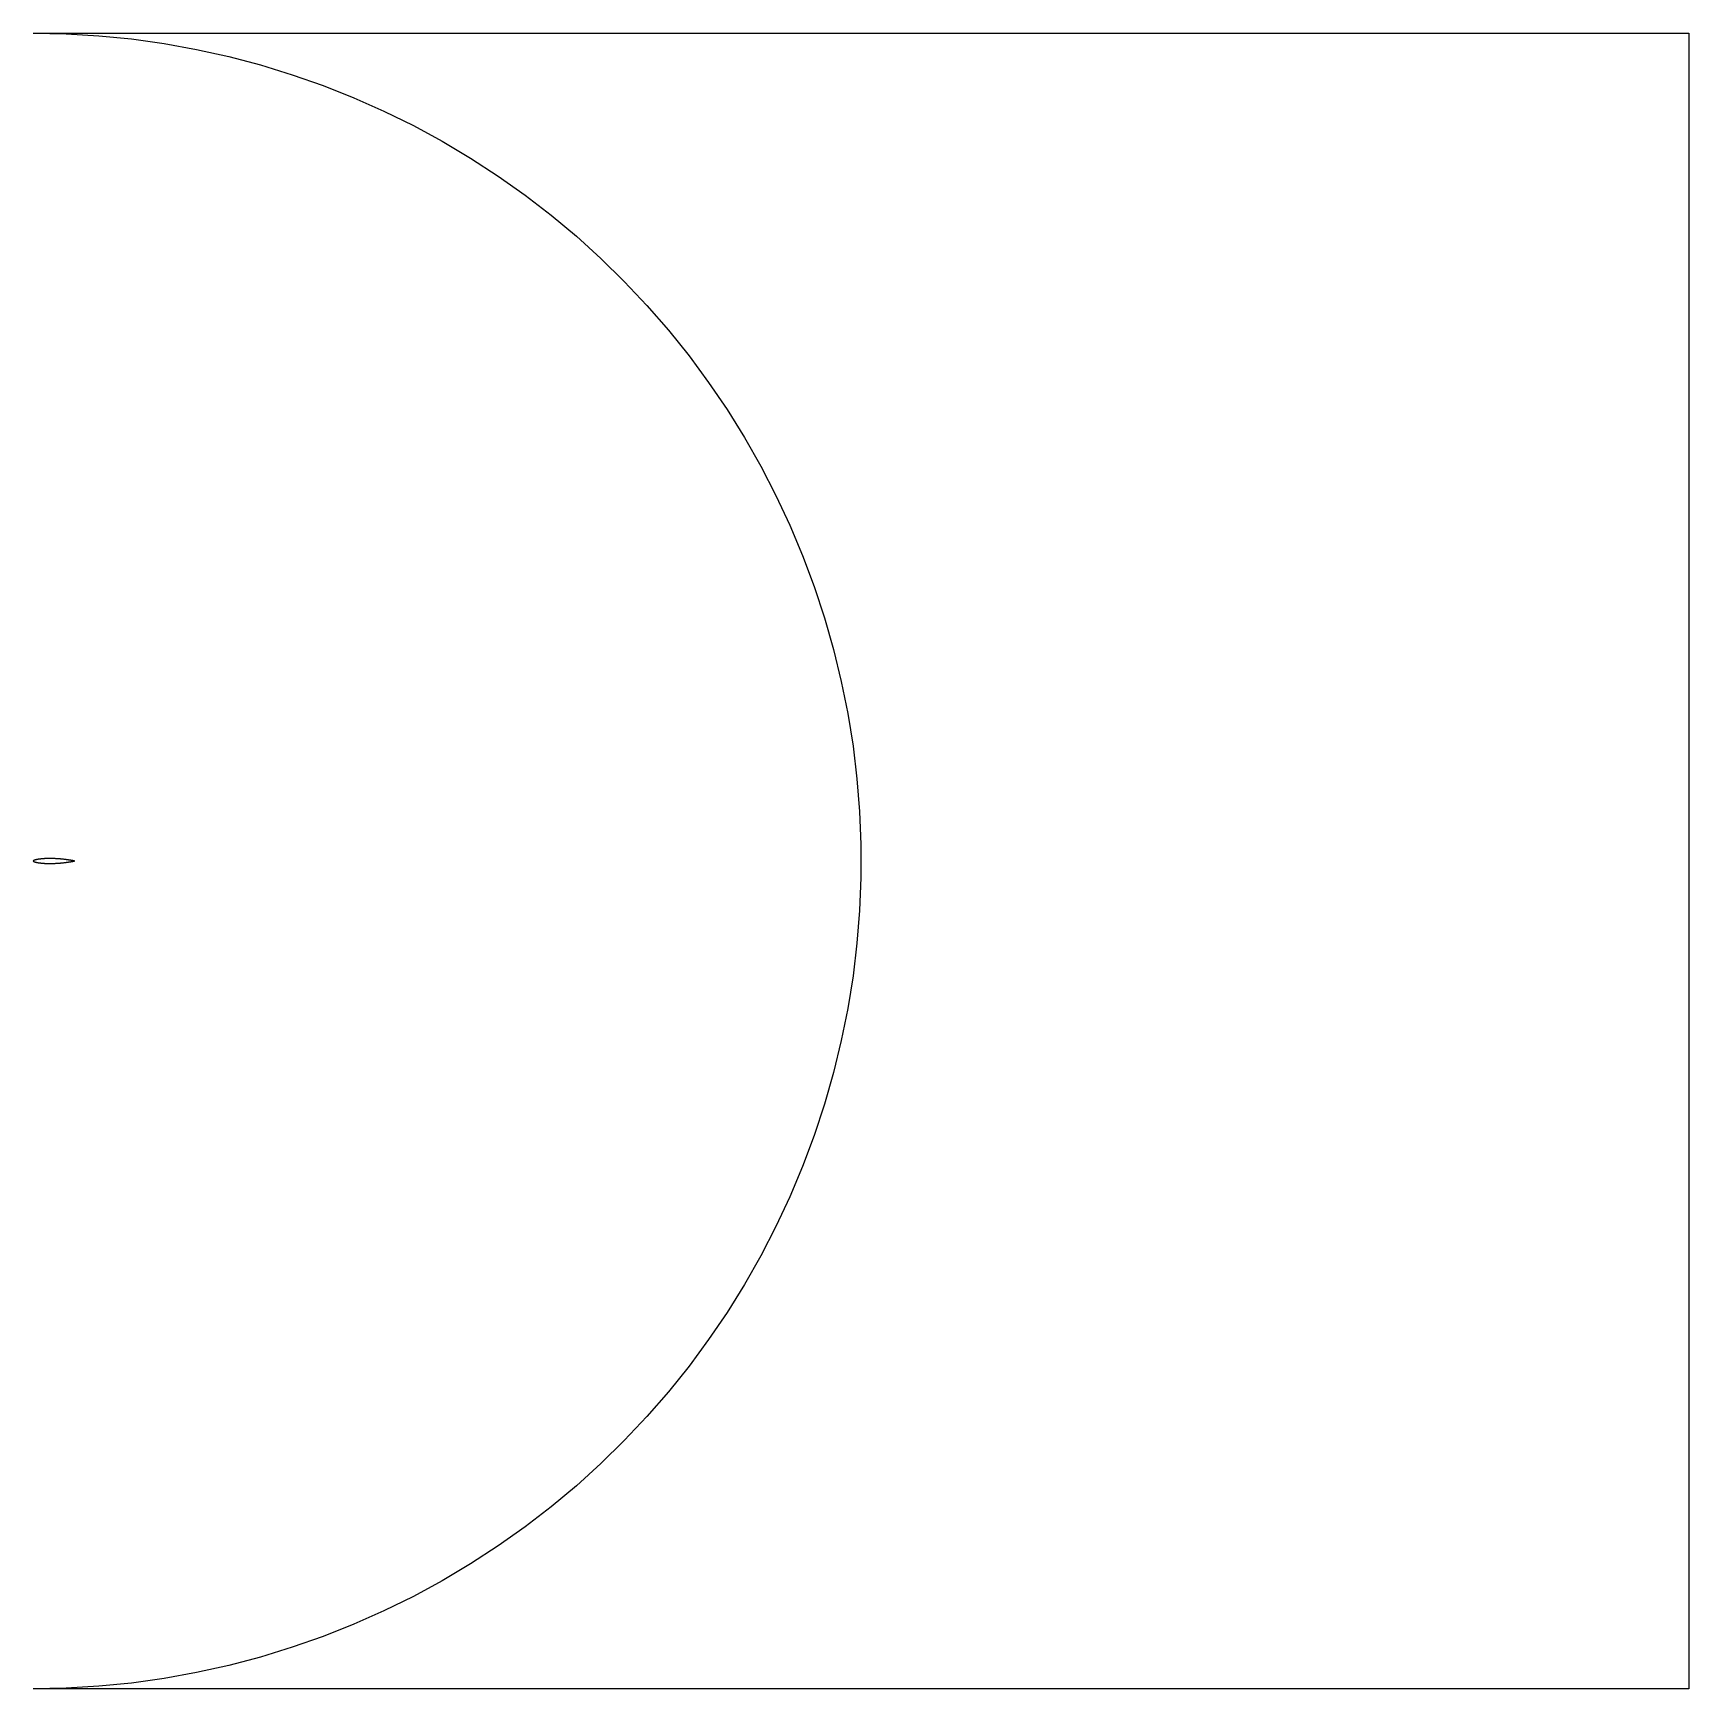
# Model space of a CAD drawing. Header units: metres. Extents: x 0 to 40, y -20 to 20.
import ezdxf

# ---------------------------------------------------------------- set-up
doc = ezdxf.new("R2010")
doc.units = ezdxf.units.M
for name, color, linetype in [('airfoil', 7, 'Continuous'), ('bottom', 7, 'Continuous'), ('inlet', 7, 'Continuous'), ('outlet', 7, 'Continuous'), ('top', 7, 'Continuous')]:
    doc.layers.add(name, color=color, linetype=linetype)

msp = doc.modelspace()

# ---------------------------------------------------------------- linework, layer by layer
at = {"layer": 'airfoil'}
msp.add_lwpolyline([(1, 0), (1, 0), (1, 0), (0.999, 0), (0.998, 0), (0.997, 0.001), (0.996, 0.001), (0.995, 0.001), (0.993, 0.002), (0.991, 0.002), (0.989, 0.002), (0.987, 0.003), (0.984, 0.004), (0.982, 0.004), (0.979, 0.005), (0.975, 0.005), (0.972, 0.006), (0.969, 0.007), (0.965, 0.007), (0.961, 0.008), (0.957, 0.009), (0.952, 0.01), (0.948, 0.011), (0.943, 0.012), (0.938, 0.012), (0.933, 0.013), (0.927, 0.014), (0.922, 0.015), (0.916, 0.016), (0.91, 0.017), (0.904, 0.018), (0.897, 0.019), (0.891, 0.02), (0.884, 0.021), (0.877, 0.022), (0.87, 0.023), (0.863, 0.024), (0.856, 0.025), (0.848, 0.027), (0.841, 0.028), (0.833, 0.029), (0.825, 0.03), (0.817, 0.031), (0.808, 0.032), (0.8, 0.033), (0.791, 0.034), (0.783, 0.035), (0.774, 0.037), (0.765, 0.038), (0.756, 0.039), (0.747, 0.04), (0.737, 0.041), (0.728, 0.042), (0.719, 0.043), (0.709, 0.044), (0.699, 0.045), (0.689, 0.046), (0.68, 0.047), (0.67, 0.048), (0.66, 0.049), (0.649, 0.049), (0.639, 0.05), (0.629, 0.051), (0.619, 0.052), (0.608, 0.053), (0.598, 0.053), (0.587, 0.054), (0.577, 0.055), (0.566, 0.055), (0.556, 0.056), (0.545, 0.056), (0.535, 0.057), (0.524, 0.057), (0.513, 0.058), (0.503, 0.058), (0.492, 0.059), (0.481, 0.059), (0.471, 0.059), (0.46, 0.059), (0.449, 0.06), (0.439, 0.06), (0.428, 0.06), (0.417, 0.06), (0.407, 0.06), (0.396, 0.06), (0.386, 0.06), (0.376, 0.06), (0.365, 0.06), (0.355, 0.06), (0.345, 0.059), (0.335, 0.059), (0.324, 0.059), (0.314, 0.059), (0.305, 0.058), (0.295, 0.058), (0.285, 0.057), (0.275, 0.057), (0.266, 0.056), (0.256, 0.056), (0.247, 0.055), (0.238, 0.054), (0.229, 0.054), (0.22, 0.053), (0.211, 0.052), (0.202, 0.051), (0.194, 0.05), (0.185, 0.049), (0.177, 0.048), (0.169, 0.047), (0.161, 0.046), (0.153, 0.045), (0.145, 0.044), (0.138, 0.043), (0.13, 0.042), (0.123, 0.041), (0.116, 0.04), (0.109, 0.038), (0.103, 0.037), (0.096, 0.036), (0.09, 0.035), (0.084, 0.033), (0.078, 0.032), (0.072, 0.031), (0.067, 0.029), (0.062, 0.028), (0.056, 0.027), (0.052, 0.025), (0.047, 0.024), (0.042, 0.023), (0.038, 0.021), (0.034, 0.02), (0.03, 0.019), (0.027, 0.017), (0.023, 0.016), (0.02, 0.015), (0.017, 0.014), (0.014, 0.012), (0.012, 0.011), (0.01, 0.01), (0.008, 0.008), (0.006, 0.007), (0.005, 0.006), (0.004, 0.005), (0.003, 0.003), (0.002, 0.002), (0.001, 0.002), (0.001, 0.001), (0, 0), (0, 0), (0, 0), (0, 0), (0, 0), (0.001, -0.001), (0.001, -0.002), (0.002, -0.002), (0.003, -0.003), (0.004, -0.005), (0.005, -0.006), (0.006, -0.007), (0.008, -0.008), (0.01, -0.01), (0.012, -0.011), (0.014, -0.012), (0.017, -0.014), (0.02, -0.015), (0.023, -0.016), (0.027, -0.017), (0.03, -0.019), (0.034, -0.02), (0.038, -0.021), (0.042, -0.023), (0.047, -0.024), (0.052, -0.025), (0.056, -0.027), (0.062, -0.028), (0.067, -0.029), (0.072, -0.031), (0.078, -0.032), (0.084, -0.033), (0.09, -0.035), (0.096, -0.036), (0.103, -0.037), (0.109, -0.038), (0.116, -0.04), (0.123, -0.041), (0.13, -0.042), (0.138, -0.043), (0.145, -0.044), (0.153, -0.045), (0.161, -0.046), (0.169, -0.047), (0.177, -0.048), (0.185, -0.049), (0.194, -0.05), (0.202, -0.051), (0.211, -0.052), (0.22, -0.053), (0.229, -0.054), (0.238, -0.054), (0.247, -0.055), (0.256, -0.056), (0.266, -0.056), (0.275, -0.057), (0.285, -0.057), (0.295, -0.058), (0.305, -0.058), (0.314, -0.059), (0.324, -0.059), (0.335, -0.059), (0.345, -0.059), (0.355, -0.06), (0.365, -0.06), (0.376, -0.06), (0.386, -0.06), (0.396, -0.06), (0.407, -0.06), (0.417, -0.06), (0.428, -0.06), (0.439, -0.06), (0.449, -0.06), (0.46, -0.059), (0.471, -0.059), (0.481, -0.059), (0.492, -0.059), (0.503, -0.058), (0.513, -0.058), (0.524, -0.057), (0.535, -0.057), (0.545, -0.056), (0.556, -0.056), (0.566, -0.055), (0.577, -0.055), (0.587, -0.054), (0.598, -0.053), (0.608, -0.053), (0.619, -0.052), (0.629, -0.051), (0.639, -0.05), (0.649, -0.049), (0.66, -0.049), (0.67, -0.048), (0.68, -0.047), (0.689, -0.046), (0.699, -0.045), (0.709, -0.044), (0.719, -0.043), (0.728, -0.042), (0.737, -0.041), (0.747, -0.04), (0.756, -0.039), (0.765, -0.038), (0.774, -0.037), (0.783, -0.035), (0.791, -0.034), (0.8, -0.033), (0.808, -0.032), (0.817, -0.031), (0.825, -0.03), (0.833, -0.029), (0.841, -0.028), (0.848, -0.027), (0.856, -0.025), (0.863, -0.024), (0.87, -0.023), (0.877, -0.022), (0.884, -0.021), (0.891, -0.02), (0.897, -0.019), (0.904, -0.018), (0.91, -0.017), (0.916, -0.016), (0.922, -0.015), (0.927, -0.014), (0.933, -0.013), (0.938, -0.012), (0.943, -0.012), (0.948, -0.011), (0.952, -0.01), (0.957, -0.009), (0.961, -0.008), (0.965, -0.007), (0.969, -0.007), (0.972, -0.006), (0.975, -0.005), (0.979, -0.005), (0.982, -0.004), (0.984, -0.004), (0.987, -0.003), (0.989, -0.002), (0.991, -0.002), (0.993, -0.002), (0.995, -0.001), (0.996, -0.001), (0.997, -0.001), (0.998, 0), (0.999, 0), (1, 0), (1, 0), (1, 0)], close=True, dxfattribs=at)
at = {"layer": 'bottom'}
msp.add_lwpolyline([(40, -20), (0, -20)], dxfattribs=at)
at = {"layer": 'inlet'}
msp.add_lwpolyline([(0, 20), (0.795, 19.984), (1.589, 19.937), (2.38, 19.858), (3.168, 19.748), (3.951, 19.606), (4.727, 19.433), (5.496, 19.23), (6.256, 18.996), (7.006, 18.733), (7.745, 18.439), (8.472, 18.117), (9.186, 17.766), (9.885, 17.386), (10.568, 16.98), (11.235, 16.546), (11.884, 16.086), (12.514, 15.601), (13.125, 15.091), (13.714, 14.558), (14.282, 14.001), (14.827, 13.422), (15.349, 12.822), (15.847, 12.202), (16.319, 11.562), (16.766, 10.904), (17.186, 10.229), (17.58, 9.537), (17.945, 8.831), (18.282, 8.111), (18.59, 7.377), (18.868, 6.632), (19.117, 5.877), (19.336, 5.112), (19.524, 4.34), (19.681, 3.56), (19.807, 2.775), (19.901, 1.985), (19.964, 1.192), (19.996, 0.398), (19.996, -0.398), (19.964, -1.192), (19.901, -1.985), (19.807, -2.775), (19.681, -3.56), (19.524, -4.34), (19.336, -5.112), (19.117, -5.877), (18.868, -6.632), (18.59, -7.377), (18.282, -8.111), (17.945, -8.831), (17.58, -9.537), (17.186, -10.229), (16.766, -10.904), (16.319, -11.562), (15.847, -12.202), (15.349, -12.822), (14.827, -13.422), (14.282, -14.001), (13.714, -14.558), (13.125, -15.091), (12.514, -15.601), (11.884, -16.086), (11.235, -16.546), (10.568, -16.98), (9.885, -17.386), (9.186, -17.766), (8.472, -18.117), (7.745, -18.439), (7.006, -18.733), (6.256, -18.996), (5.496, -19.23), (4.727, -19.433), (3.951, -19.606), (3.168, -19.748), (2.38, -19.858), (1.589, -19.937), (0.795, -19.984), (0, -20)], dxfattribs=at)
at = {"layer": 'outlet'}
msp.add_lwpolyline([(40, 20), (40, -20)], dxfattribs=at)
at = {"layer": 'top'}
msp.add_lwpolyline([(0, 20), (40, 20)], dxfattribs=at)

doc.saveas('drawing.dxf')
